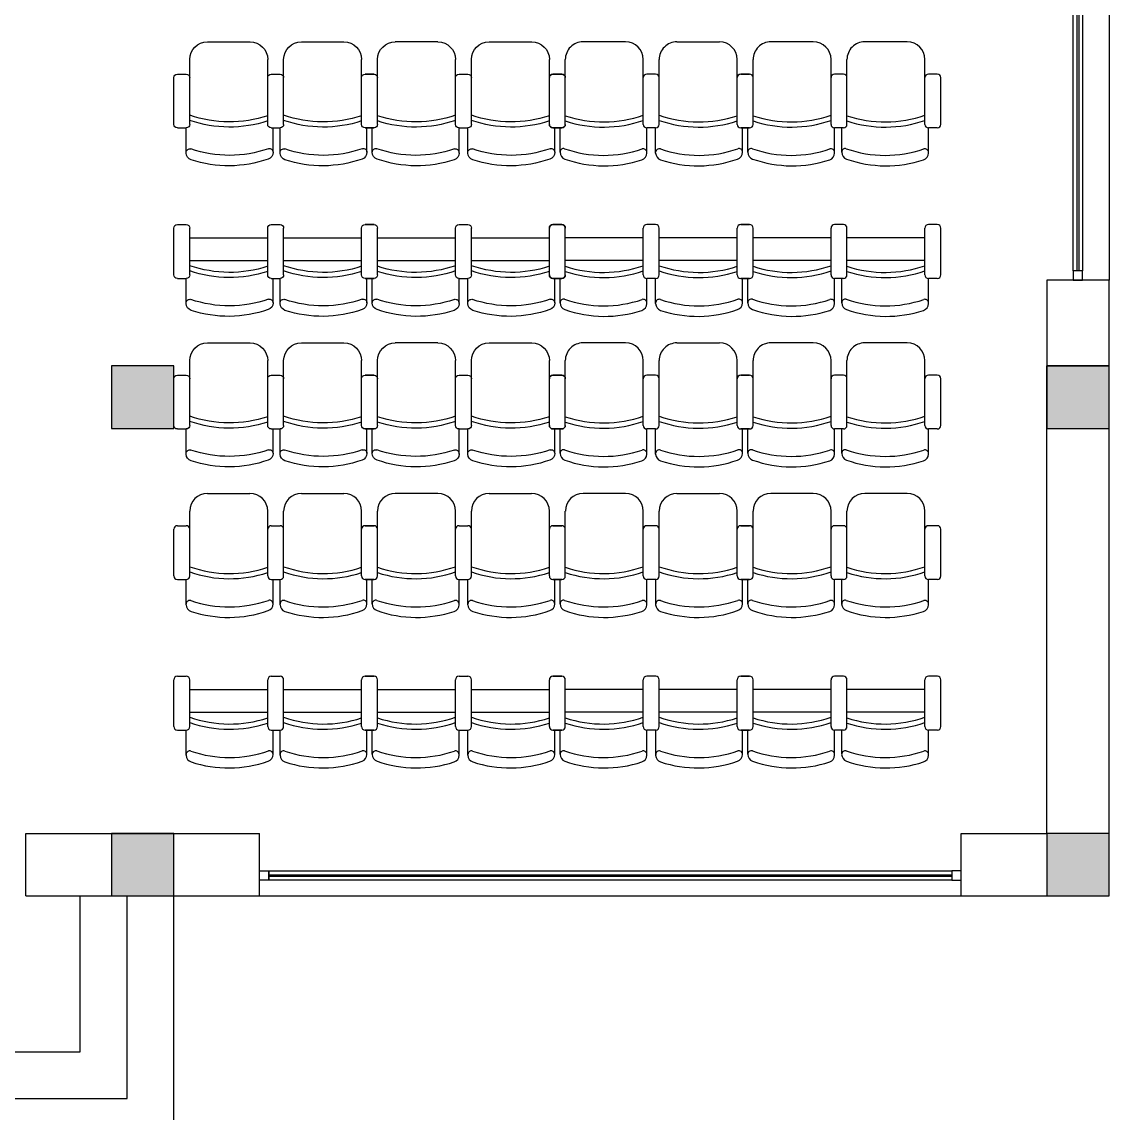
# Model space of a CAD drawing. Header units: inches. Extents: x 2870606 to 3671143, y -733551 to -473558.
# Drawn here: x 2951621 to 2958596, y -687898 to -680895 of the extents above; entities that cross this region are included whole.
import ezdxf

# ---------------------------------------------------------------- set-up
doc = ezdxf.new("R2010")
doc.units = ezdxf.units.IN
doc.header["$MEASUREMENT"] = 0
doc.layers.add('A_Windows', color=160, linetype='Continuous')
doc.layers.add('OP-MOB-MOVIL', color=8, linetype='Continuous')

# ---------------------------------------------------------------- blocks, each defined once
blk = doc.blocks.new('P-sillas')
for p, q in [((0.07, 0.294), (0.07, 0.152)), ((0.07, 0.294), (0.07, 0.2897)), ((0.56, 0.2887), (0.56, 0.152)), ((0.6, 0.294), (0.6, 0.152)), ((0.6, 0.294), (0.6, 0.2897)), ((1.09, 0.2887), (1.09, 0.152)), ((1.12, 0.2887), (1.12, 0.152)), ((1.61, 0.294), (1.61, 0.2897)), ((1.61, 0.294), (1.61, 0.152)), ((1.66, 0.294), (1.66, 0.2897)), ((1.66, 0.294), (1.66, 0.152)), ((2.15, 0.2887), (2.15, 0.152)), ((0, 0.132), (0, -0.132)), ((0.02, 0.152), (0.07, 0.152)), ((0.09, 0.132), (0.09, -0.132)), ((0.53, 0.132), (0.53, -0.132)), ((0.55, 0.152), (0.6, 0.152)), ((0.62, 0.132), (0.62, -0.132)), ((1.06, 0.132), (1.06, -0.132)), ((1.06, 0.132), (1.06, -0.132)), ((1.13, 0.152), (1.08, 0.152)), ((1.08, 0.152), (1.13, 0.152)), ((1.15, 0.132), (1.15, -0.132)), ((1.15, 0.132), (1.15, -0.132)), ((1.59, 0.132), (1.59, -0.132)), ((1.61, 0.152), (1.66, 0.152)), ((1.68, 0.132), (1.68, -0.132)), ((2.12, 0.132), (2.12, -0.132)), ((2.12, 0.132), (2.12, -0.132)), ((2.12, 0.132), (2.12, -0.132)), ((2.14, 0.152), (2.19, 0.152)), ((2.21, 0.132), (2.21, -0.132)), ((0.02, -0.152), (0.07, -0.152)), ((0.09, -0.132), (0.09, -0.2341)), ((0.53, -0.132), (0.53, -0.2341)), ((0.55, -0.152), (0.6, -0.152)), ((0.62, -0.132), (0.62, -0.2341)), ((1.06, -0.132), (1.06, -0.2341)), ((1.13, -0.152), (1.08, -0.152)), ((1.08, -0.152), (1.13, -0.152)), ((1.15, -0.132), (1.15, -0.2341)), ((1.59, -0.132), (1.59, -0.2341)), ((1.59, -0.132), (1.59, -0.2341)), ((1.61, -0.152), (1.66, -0.152)), ((1.68, -0.132), (1.68, -0.2341)), ((2.12, -0.132), (2.12, -0.2341)), ((2.14, -0.152), (2.19, -0.152)), ((0.19, -0.3341), (0.43, -0.3341)), ((0.72, -0.3341), (0.96, -0.3341)), ((1.49, -0.3341), (1.25, -0.3341)), ((1.78, -0.3341), (2.02, -0.3341)), ((0.07, -0.556), (0.07, -0.5603)), ((0.07, -0.556), (0.07, -0.698)), ((0.56, -0.5613), (0.56, -0.698)), ((0.6, -0.556), (0.6, -0.5603)), ((0.6, -0.556), (0.6, -0.698)), ((1.09, -0.5613), (1.09, -0.698)), ((1.12, -0.5613), (1.12, -0.698)), ((1.61, -0.556), (1.61, -0.698)), ((1.61, -0.556), (1.61, -0.5603)), ((1.66, -0.556), (1.66, -0.698)), ((1.66, -0.556), (1.66, -0.5603)), ((2.15, -0.5613), (2.15, -0.698)), ((0, -0.718), (0, -0.982)), ((0.02, -0.698), (0.07, -0.698)), ((0.09, -0.718), (0.09, -0.982)), ((0.53, -0.718), (0.53, -0.982)), ((0.55, -0.698), (0.6, -0.698)), ((0.62, -0.718), (0.62, -0.982)), ((1.06, -0.718), (1.06, -0.982)), ((1.06, -0.718), (1.06, -0.982)), ((1.08, -0.698), (1.13, -0.698)), ((1.13, -0.698), (1.08, -0.698)), ((1.15, -0.718), (1.15, -0.982)), ((1.15, -0.718), (1.15, -0.982)), ((1.59, -0.718), (1.59, -0.982)), ((1.61, -0.698), (1.66, -0.698)), ((1.68, -0.718), (1.68, -0.982)), ((2.12, -0.718), (2.12, -0.982)), ((2.12, -0.718), (2.12, -0.982)), ((2.12, -0.718), (2.12, -0.982)), ((2.14, -0.698), (2.19, -0.698)), ((2.21, -0.718), (2.21, -0.982)), ((0.09, -0.8), (0.53, -0.8)), ((0.62, -0.8), (1.06, -0.8)), ((1.15, -0.8), (1.59, -0.8)), ((1.68, -0.8), (2.12, -0.8)), ((0.09, -0.927), (0.53, -0.927)), ((0.62, -0.927), (1.06, -0.927)), ((1.15, -0.927), (1.59, -0.927)), ((1.68, -0.927), (2.12, -0.927)), ((0.02, -1.002), (0.07, -1.002)), ((0.55, -1.002), (0.6, -1.002)), ((1.08, -1.002), (1.13, -1.002)), ((1.13, -1.002), (1.08, -1.002)), ((1.61, -1.002), (1.66, -1.002)), ((2.14, -1.002), (2.19, -1.002)), ((0.07, -1.406), (0.07, -1.4103)), ((0.07, -1.406), (0.07, -1.548)), ((0.56, -1.4113), (0.56, -1.548)), ((0.6, -1.406), (0.6, -1.4103)), ((0.6, -1.406), (0.6, -1.548)), ((1.09, -1.4113), (1.09, -1.548)), ((1.12, -1.4113), (1.12, -1.548)), ((1.61, -1.406), (1.61, -1.548)), ((1.61, -1.406), (1.61, -1.4103)), ((1.66, -1.406), (1.66, -1.548)), ((1.66, -1.406), (1.66, -1.4103)), ((2.15, -1.4113), (2.15, -1.548)), ((0, -1.568), (0, -1.832)), ((0.02, -1.548), (0.07, -1.548)), ((0.09, -1.568), (0.09, -1.832)), ((0.53, -1.568), (0.53, -1.832)), ((0.55, -1.548), (0.6, -1.548)), ((0.62, -1.568), (0.62, -1.832)), ((1.06, -1.568), (1.06, -1.832)), ((1.06, -1.568), (1.06, -1.832)), ((1.08, -1.548), (1.13, -1.548)), ((1.13, -1.548), (1.08, -1.548)), ((1.15, -1.568), (1.15, -1.832)), ((1.15, -1.568), (1.15, -1.832)), ((1.59, -1.568), (1.59, -1.832)), ((1.61, -1.548), (1.66, -1.548)), ((1.68, -1.568), (1.68, -1.832)), ((2.12, -1.568), (2.12, -1.832)), ((2.12, -1.568), (2.12, -1.832)), ((2.12, -1.568), (2.12, -1.832)), ((2.14, -1.548), (2.19, -1.548)), ((2.21, -1.568), (2.21, -1.832)), ((0.09, -1.832), (0.09, -1.9341)), ((0.53, -1.832), (0.53, -1.9341)), ((0.62, -1.832), (0.62, -1.9341)), ((1.06, -1.832), (1.06, -1.9341)), ((1.15, -1.832), (1.15, -1.9341)), ((1.59, -1.832), (1.59, -1.9341)), ((1.59, -1.832), (1.59, -1.9341)), ((1.68, -1.832), (1.68, -1.9341)), ((2.12, -1.832), (2.12, -1.9341)), ((0.02, -1.852), (0.07, -1.852)), ((0.55, -1.852), (0.6, -1.852)), ((1.08, -1.852), (1.13, -1.852)), ((1.13, -1.852), (1.08, -1.852)), ((1.61, -1.852), (1.66, -1.852)), ((2.14, -1.852), (2.19, -1.852)), ((0.19, -2.0341), (0.43, -2.0341)), ((0.72, -2.0341), (0.96, -2.0341)), ((1.49, -2.0341), (1.25, -2.0341)), ((1.78, -2.0341), (2.02, -2.0341))]:
    blk.add_line(p, q)
for centre, radius, start, end in [((0.11, 0.294), 0.04, 108.16363, 180), ((0.3087, -0.3077), 0.6737, 70.60244, 108.27121), ((0.52, 0.2897), 0.04, 0, 71.83637), ((0.64, 0.294), 0.04, 108.16363, 180), ((0.8387, -0.3077), 0.6737, 70.60244, 108.27121), ((1.05, 0.2897), 0.04, 0, 71.83637), ((1.16, 0.2897), 0.04, 108.16363, 180), ((1.3713, -0.3077), 0.6737, 71.72879, 109.39756), ((1.57, 0.294), 0.04, 0, 71.83637), ((1.7, 0.294), 0.04, 108.16363, 180), ((1.8987, -0.3077), 0.6737, 70.60244, 108.27121), ((2.11, 0.2897), 0.04, 0, 71.83637), ((0.09, 0.2897), 0.02, 180, 288.70608), ((0.3136, -0.3663), 0.6731, 70.89388, 108.82261), ((0.54, 0.2887), 0.02, 252.154, 0), ((0.62, 0.2897), 0.02, 180, 288.70608), ((0.8436, -0.3663), 0.6731, 70.89388, 108.82261), ((1.07, 0.2887), 0.02, 252.154, 0), ((1.14, 0.2887), 0.02, 180, 287.846), ((1.3664, -0.3663), 0.6731, 71.17739, 109.10612), ((1.59, 0.2897), 0.02, 251.29392, 0), ((1.68, 0.2897), 0.02, 180, 288.70608), ((1.9036, -0.3663), 0.6731, 70.89388, 108.82261), ((2.13, 0.2887), 0.02, 252.154, 0), ((0.02, 0.132), 0.02, 90, 180), ((0.07, 0.132), 0.02, 360, 90), ((0.315, -0.5342), 0.6816, 71.61195, 109.27625), ((0.55, 0.132), 0.02, 90, 180), ((0.6, 0.132), 0.02, 0, 90), ((0.845, -0.5342), 0.6816, 71.61195, 109.27625), ((1.08, 0.132), 0.02, 90, 180), ((1.08, 0.132), 0.02, 90, 180), ((1.13, 0.132), 0.02, 0, 90), ((1.13, 0.132), 0.02, 0, 90), ((1.365, -0.5342), 0.6816, 70.72375, 108.38805), ((1.61, 0.132), 0.02, 90, 180), ((1.66, 0.132), 0.02, 0, 90), ((1.905, -0.5342), 0.6816, 71.61195, 109.27625), ((2.14, 0.132), 0.02, 90, 180), ((2.19, 0.132), 0.02, 0, 90), ((0.315, -0.5636), 0.6816, 71.61195, 109.27625), ((0.845, -0.5636), 0.6816, 71.61195, 109.27625), ((1.365, -0.5636), 0.6816, 70.72375, 108.38805), ((1.905, -0.5636), 0.6816, 71.61195, 109.27625), ((0.02, -0.132), 0.02, 180, 270), ((0.07, -0.132), 0.02, 270, 360), ((0.55, -0.132), 0.02, 180, 270), ((0.6, -0.132), 0.02, 270, 360), ((1.08, -0.132), 0.02, 180, 270), ((1.08, -0.132), 0.02, 180, 270), ((1.13, -0.132), 0.02, 270, 0), ((1.13, -0.132), 0.02, 270, 360), ((1.61, -0.132), 0.02, 180, 270), ((1.66, -0.132), 0.02, 270, 360), ((2.14, -0.132), 0.02, 180, 270), ((2.19, -0.132), 0.02, 270, 360), ((0.19, -0.2341), 0.1, 180, 270), ((0.43, -0.2341), 0.1, 270, 0), ((0.72, -0.2341), 0.1, 180, 270), ((0.96, -0.2341), 0.1, 270, 0), ((1.25, -0.2341), 0.1, 180, 270), ((1.49, -0.2341), 0.1, 270, 0), ((1.78, -0.2341), 0.1, 180, 270), ((2.02, -0.2341), 0.1, 270, 0), ((0.3087, -1.1577), 0.6737, 70.60244, 108.27121), ((0.8387, -1.1577), 0.6737, 70.60244, 108.27121), ((1.3713, -1.1577), 0.6737, 71.72879, 109.39756), ((1.8987, -1.1577), 0.6737, 70.60244, 108.27121), ((0.11, -0.556), 0.04, 108.16363, 180), ((0.3136, -1.2163), 0.6731, 70.89388, 108.82261), ((0.52, -0.5603), 0.04, 0, 71.83637), ((0.64, -0.556), 0.04, 108.16363, 180), ((0.8436, -1.2163), 0.6731, 70.89388, 108.82261), ((1.05, -0.5603), 0.04, 0, 71.83637), ((1.16, -0.5603), 0.04, 108.16363, 180), ((1.3664, -1.2163), 0.6731, 71.17739, 109.10612), ((1.57, -0.556), 0.04, 0, 71.83637), ((1.7, -0.556), 0.04, 108.16363, 180), ((1.9036, -1.2163), 0.6731, 70.89388, 108.82261), ((2.11, -0.5603), 0.04, 0, 71.83637), ((0.09, -0.5603), 0.02, 180, 288.70608), ((0.54, -0.5613), 0.02, 252.154, 0), ((0.62, -0.5603), 0.02, 180, 288.70608), ((1.07, -0.5613), 0.02, 252.154, 0), ((1.14, -0.5613), 0.02, 180, 287.846), ((1.59, -0.5603), 0.02, 251.29392, 0), ((1.68, -0.5603), 0.02, 180, 288.70608), ((2.13, -0.5613), 0.02, 252.154, 0), ((0.02, -0.718), 0.02, 90, 180), ((0.07, -0.718), 0.02, 360, 90), ((0.315, -1.3842), 0.6816, 71.61195, 109.27625), ((0.315, -1.4136), 0.6816, 71.61195, 109.27625), ((0.55, -0.718), 0.02, 90, 180), ((0.6, -0.718), 0.02, 0, 90), ((0.845, -1.3842), 0.6816, 71.61195, 109.27625), ((0.845, -1.4136), 0.6816, 71.61195, 109.27625), ((1.08, -0.718), 0.02, 90, 180), ((1.08, -0.718), 0.02, 90, 180), ((1.13, -0.718), 0.02, 0, 90), ((1.13, -0.718), 0.02, 0, 90), ((1.365, -1.3842), 0.6816, 70.72375, 108.38805), ((1.365, -1.4136), 0.6816, 70.72375, 108.38805), ((1.61, -0.718), 0.02, 90, 180), ((1.66, -0.718), 0.02, 0, 90), ((1.905, -1.3842), 0.6816, 71.61195, 109.27625), ((1.905, -1.4136), 0.6816, 71.61195, 109.27625), ((2.14, -0.718), 0.02, 90, 180), ((2.19, -0.718), 0.02, 0, 90), ((0.02, -0.982), 0.02, 180, 270), ((0.07, -0.982), 0.02, 270, 360), ((0.55, -0.982), 0.02, 180, 270), ((0.6, -0.982), 0.02, 270, 360), ((1.08, -0.982), 0.02, 180, 270), ((1.08, -0.982), 0.02, 180, 270), ((1.13, -0.982), 0.02, 270, 360), ((1.13, -0.982), 0.02, 270, 0), ((1.61, -0.982), 0.02, 180, 270), ((1.66, -0.982), 0.02, 270, 360), ((2.14, -0.982), 0.02, 180, 270), ((2.19, -0.982), 0.02, 270, 360), ((0.3087, -2.0077), 0.6737, 70.60244, 108.27121), ((0.8387, -2.0077), 0.6737, 70.60244, 108.27121), ((1.3713, -2.0077), 0.6737, 71.72879, 109.39756), ((1.8987, -2.0077), 0.6737, 70.60244, 108.27121), ((0.11, -1.406), 0.04, 108.16363, 180), ((0.09, -1.4103), 0.02, 180, 288.70608), ((0.3136, -2.0663), 0.6731, 70.89388, 108.82261), ((0.52, -1.4103), 0.04, 0, 71.83637), ((0.54, -1.4113), 0.02, 252.154, 0), ((0.64, -1.406), 0.04, 108.16363, 180), ((0.62, -1.4103), 0.02, 180, 288.70608), ((0.8436, -2.0663), 0.6731, 70.89388, 108.82261), ((1.05, -1.4103), 0.04, 0, 71.83637), ((1.07, -1.4113), 0.02, 252.154, 0), ((1.16, -1.4103), 0.04, 108.16363, 180), ((1.14, -1.4113), 0.02, 180, 287.846), ((1.3664, -2.0663), 0.6731, 71.17739, 109.10612), ((1.57, -1.406), 0.04, 0, 71.83637), ((1.59, -1.4103), 0.02, 251.29392, 0), ((1.7, -1.406), 0.04, 108.16363, 180), ((1.68, -1.4103), 0.02, 180, 288.70608), ((1.9036, -2.0663), 0.6731, 70.89388, 108.82261), ((2.11, -1.4103), 0.04, 0, 71.83637), ((2.13, -1.4113), 0.02, 252.154, 0), ((0.02, -1.568), 0.02, 90, 180), ((0.07, -1.568), 0.02, 360, 90), ((0.315, -2.2342), 0.6816, 71.61195, 109.27625), ((0.315, -2.2636), 0.6816, 71.61195, 109.27625), ((0.55, -1.568), 0.02, 90, 180), ((0.6, -1.568), 0.02, 0, 90), ((0.845, -2.2342), 0.6816, 71.61195, 109.27625), ((0.845, -2.2636), 0.6816, 71.61195, 109.27625), ((1.08, -1.568), 0.02, 90, 180), ((1.08, -1.568), 0.02, 90, 180), ((1.13, -1.568), 0.02, 0, 90), ((1.13, -1.568), 0.02, 0, 90), ((1.365, -2.2342), 0.6816, 70.72375, 108.38805), ((1.365, -2.2636), 0.6816, 70.72375, 108.38805), ((1.61, -1.568), 0.02, 90, 180), ((1.66, -1.568), 0.02, 0, 90), ((1.905, -2.2342), 0.6816, 71.61195, 109.27625), ((1.905, -2.2636), 0.6816, 71.61195, 109.27625), ((2.14, -1.568), 0.02, 90, 180), ((2.19, -1.568), 0.02, 0, 90), ((0.02, -1.832), 0.02, 180, 270), ((0.07, -1.832), 0.02, 270, 360), ((0.55, -1.832), 0.02, 180, 270), ((0.6, -1.832), 0.02, 270, 360), ((1.08, -1.832), 0.02, 180, 270), ((1.08, -1.832), 0.02, 180, 270), ((1.13, -1.832), 0.02, 270, 360), ((1.13, -1.832), 0.02, 270, 0), ((1.61, -1.832), 0.02, 180, 270), ((1.66, -1.832), 0.02, 270, 360), ((2.14, -1.832), 0.02, 180, 270), ((2.19, -1.832), 0.02, 270, 360), ((0.19, -1.9341), 0.1, 180, 270), ((0.43, -1.9341), 0.1, 270, 0), ((0.72, -1.9341), 0.1, 180, 270), ((0.96, -1.9341), 0.1, 270, 0), ((1.25, -1.9341), 0.1, 180, 270), ((1.49, -1.9341), 0.1, 270, 0), ((1.78, -1.9341), 0.1, 180, 270), ((2.02, -1.9341), 0.1, 270, 0)]:
    blk.add_arc(centre, radius, start, end)
blk = doc.blocks.new('GHDH')
at = {"layer": 'OP-MOB-MOVIL'}
for p, q in [((3000191.5, -583669.1), (3000464.2, -583669.1)), ((3000793.7, -583669.1), (3001066.5, -583669.1)), ((3001668.7, -583669.1), (3001396, -583669.1)), ((3001998.3, -583669.1), (3002271, -583669.1)), ((3002873.3, -583669.1), (3002600.6, -583669.1)), ((3003202.8, -583669.1), (3003475.6, -583669.1)), ((3004077.8, -583669.1), (3003805.1, -583669.1)), ((3004680.1, -583669.1), (3004407.4, -583669.1)), ((3000077.8, -583898.8), (3000077.8, -583782.7)), ((3000577.8, -583898.8), (3000577.8, -583782.7)), ((3000680.1, -583898.8), (3000680.1, -583782.7)), ((3001180.1, -583898.8), (3001180.1, -583782.7)), ((3001282.4, -583898.8), (3001282.4, -583782.7)), ((3001782.4, -583898.8), (3001782.4, -583782.7)), ((3001782.4, -583898.8), (3001782.4, -583782.7)), ((3001884.7, -583898.8), (3001884.7, -583782.7)), ((3002384.7, -583898.8), (3002384.7, -583782.7)), ((3002486.9, -583898.8), (3002486.9, -583782.7)), ((3002986.9, -583898.8), (3002986.9, -583782.7)), ((3003089.2, -583898.8), (3003089.2, -583782.7)), ((3003089.2, -583898.8), (3003089.2, -583782.7)), ((3003589.2, -583898.8), (3003589.2, -583782.7)), ((3003691.5, -583898.8), (3003691.5, -583782.7)), ((3004191.5, -583898.8), (3004191.5, -583782.7)), ((3004293.7, -583898.8), (3004293.7, -583782.7)), ((3004793.7, -583898.8), (3004793.7, -583782.7)), ((2999998.3, -583876.1), (3000055.1, -583876.1)), ((3000600.6, -583876.1), (3000657.4, -583876.1)), ((3001202.8, -583876.1), (3001259.7, -583876.1)), ((3001259.7, -583876.1), (3001202.8, -583876.1)), ((3001805.1, -583876.1), (3001861.9, -583876.1)), ((3002407.4, -583876.1), (3002464.2, -583876.1)), ((3002464.2, -583876.1), (3002407.4, -583876.1)), ((3003066.5, -583876.1), (3003009.7, -583876.1)), ((3003668.7, -583876.1), (3003611.9, -583876.1)), ((3003611.9, -583876.1), (3003668.7, -583876.1)), ((3004271, -583876.1), (3004214.2, -583876.1)), ((3004873.3, -583876.1), (3004816.5, -583876.1)), ((2999975.6, -584198.7), (2999975.6, -583898.8)), ((3000077.8, -584198.7), (3000077.8, -583898.8)), ((3000577.8, -584198.7), (3000577.8, -583898.8)), ((3000680.1, -584198.7), (3000680.1, -583898.8)), ((3001180.1, -584198.7), (3001180.1, -583898.8)), ((3001180.1, -584198.7), (3001180.1, -583898.8)), ((3001282.4, -584198.7), (3001282.4, -583898.8)), ((3001282.4, -584198.7), (3001282.4, -583898.8)), ((3001782.4, -584198.7), (3001782.4, -583898.8)), ((3001884.7, -584198.7), (3001884.7, -583898.8)), ((3002384.7, -584198.7), (3002384.7, -583898.8)), ((3002384.7, -584198.7), (3002384.7, -583898.8)), ((3002384.7, -584198.7), (3002384.7, -583898.8)), ((3002384.7, -584198.7), (3002384.7, -583898.8)), ((3002486.9, -584198.7), (3002486.9, -583898.8)), ((3002486.9, -584198.7), (3002486.9, -583898.8)), ((3002486.9, -584198.7), (3002486.9, -583898.8)), ((3002486.9, -584198.7), (3002486.9, -583898.8)), ((3002986.9, -584198.7), (3002986.9, -583898.8)), ((3003089.2, -584198.7), (3003089.2, -583898.8)), ((3003589.2, -584198.7), (3003589.2, -583898.8)), ((3003589.2, -584198.7), (3003589.2, -583898.8)), ((3003691.5, -584198.7), (3003691.5, -583898.8)), ((3003691.5, -584198.7), (3003691.5, -583898.8)), ((3004191.5, -584198.7), (3004191.5, -583898.8)), ((3004293.7, -584198.7), (3004293.7, -583898.8)), ((3004793.7, -584198.7), (3004793.7, -583898.8)), ((3004896, -584198.7), (3004896, -583898.8)), ((2999998.3, -584221.4), (3000055.1, -584221.4)), ((3000055.1, -584382.8), (3000055.1, -584221.4)), ((3000600.6, -584221.4), (3000657.4, -584221.4)), ((3000611.9, -584376.8), (3000611.9, -584221.4)), ((3000657.4, -584382.8), (3000657.4, -584221.4)), ((3001202.8, -584221.4), (3001259.7, -584221.4)), ((3001259.7, -584221.4), (3001202.8, -584221.4)), ((3001214.2, -584376.8), (3001214.2, -584221.4)), ((3001248.3, -584376.8), (3001248.3, -584221.4)), ((3001805.1, -584382.8), (3001805.1, -584221.4)), ((3001805.1, -584221.4), (3001861.9, -584221.4)), ((3001861.9, -584382.8), (3001861.9, -584221.4)), ((3002407.4, -584221.4), (3002464.2, -584221.4)), ((3002464.2, -584221.4), (3002407.4, -584221.4)), ((3002418.7, -584376.8), (3002418.7, -584221.4)), ((3002452.8, -584376.8), (3002452.8, -584221.4)), ((3003066.5, -584221.4), (3003009.7, -584221.4)), ((3003009.7, -584382.8), (3003009.7, -584221.4)), ((3003066.5, -584382.8), (3003066.5, -584221.4)), ((3003668.7, -584221.4), (3003611.9, -584221.4)), ((3003611.9, -584221.4), (3003668.7, -584221.4)), ((3003623.3, -584376.8), (3003623.3, -584221.4)), ((3003657.4, -584376.8), (3003657.4, -584221.4)), ((3004271, -584221.4), (3004214.2, -584221.4)), ((3004214.2, -584382.8), (3004214.2, -584221.4)), ((3004259.7, -584376.8), (3004259.7, -584221.4)), ((3004816.5, -584382.8), (3004816.5, -584221.4)), ((3004873.3, -584221.4), (3004816.5, -584221.4)), ((3000055.1, -584382.8), (3000055.1, -584377.9)), ((3000657.4, -584382.8), (3000657.4, -584377.9)), ((3001805.1, -584382.8), (3001805.1, -584377.9)), ((3001861.9, -584382.8), (3001861.9, -584377.9)), ((3003009.7, -584382.8), (3003009.7, -584377.9)), ((3003066.5, -584382.8), (3003066.5, -584377.9)), ((3004214.2, -584382.8), (3004214.2, -584377.9)), ((3004816.5, -584382.8), (3004816.5, -584377.9)), ((2999998.3, -584842), (3000055.1, -584842)), ((3000600.6, -584842), (3000657.4, -584842)), ((3001202.8, -584842), (3001259.7, -584842)), ((3001259.7, -584842), (3001202.8, -584842)), ((3001805.1, -584842), (3001861.9, -584842)), ((3002407.4, -584842), (3002464.2, -584842)), ((3002464.2, -584842), (3002407.4, -584842)), ((3003066.5, -584842), (3003009.7, -584842)), ((3003668.7, -584842), (3003611.9, -584842)), ((3003611.9, -584842), (3003668.7, -584842)), ((3004271, -584842), (3004214.2, -584842)), ((3004873.3, -584842), (3004816.5, -584842)), ((2999975.6, -585164.6), (2999975.6, -584864.7)), ((3000077.8, -585164.6), (3000077.8, -584864.7)), ((3000077.8, -584927.1), (3000577.8, -584927.1)), ((3000577.8, -585164.6), (3000577.8, -584864.7)), ((3000680.1, -585164.6), (3000680.1, -584864.7)), ((3000680.1, -584927.1), (3001180.1, -584927.1)), ((3001180.1, -585164.6), (3001180.1, -584864.7)), ((3001180.1, -585164.6), (3001180.1, -584864.7)), ((3001282.4, -585164.6), (3001282.4, -584864.7)), ((3001282.4, -585164.6), (3001282.4, -584864.7)), ((3001282.4, -584927.1), (3001782.4, -584927.1)), ((3001782.4, -585164.6), (3001782.4, -584864.7)), ((3001884.7, -585164.6), (3001884.7, -584864.7)), ((3001884.7, -584927.1), (3002384.7, -584927.1)), ((3002384.7, -585164.6), (3002384.7, -584864.7)), ((3002384.7, -585164.6), (3002384.7, -584864.7)), ((3002384.7, -585164.6), (3002384.7, -584864.7)), ((3002384.7, -585164.6), (3002384.7, -584864.7)), ((3002486.9, -585164.6), (3002486.9, -584864.7)), ((3002486.9, -585164.6), (3002486.9, -584864.7)), ((3002486.9, -585164.6), (3002486.9, -584864.7)), ((3002486.9, -585164.6), (3002486.9, -584864.7)), ((3002986.9, -584927.1), (3002486.9, -584927.1)), ((3002986.9, -585164.6), (3002986.9, -584864.7)), ((3003089.2, -585164.6), (3003089.2, -584864.7)), ((3003589.2, -584927.1), (3003089.2, -584927.1)), ((3003589.2, -585164.6), (3003589.2, -584864.7)), ((3003589.2, -585164.6), (3003589.2, -584864.7)), ((3003691.5, -585164.6), (3003691.5, -584864.7)), ((3003691.5, -585164.6), (3003691.5, -584864.7)), ((3004191.5, -584927.1), (3003691.5, -584927.1)), ((3004191.5, -585164.6), (3004191.5, -584864.7)), ((3004293.7, -585164.6), (3004293.7, -584864.7)), ((3004793.7, -584927.1), (3004293.7, -584927.1)), ((3004793.7, -585164.6), (3004793.7, -584864.7)), ((3004896, -585164.6), (3004896, -584864.7)), ((3000077.8, -585071.5), (3000577.8, -585071.5)), ((3000680.1, -585071.5), (3001180.1, -585071.5)), ((3001282.4, -585071.5), (3001782.4, -585071.5)), ((3001884.7, -585071.5), (3002384.7, -585071.5)), ((3002986.9, -585071.5), (3002486.9, -585071.5)), ((3003589.2, -585071.5), (3003089.2, -585071.5)), ((3004191.5, -585071.5), (3003691.5, -585071.5)), ((3004793.7, -585071.5), (3004293.7, -585071.5)), ((2999998.3, -585187.3), (3000055.1, -585187.3)), ((3000055.1, -585348.7), (3000055.1, -585187.3)), ((3000600.6, -585187.3), (3000657.4, -585187.3)), ((3000611.9, -585342.7), (3000611.9, -585187.3)), ((3000657.4, -585348.7), (3000657.4, -585187.3)), ((3001202.8, -585187.3), (3001259.7, -585187.3)), ((3001259.7, -585187.3), (3001202.8, -585187.3)), ((3001214.2, -585342.7), (3001214.2, -585187.3)), ((3001248.3, -585342.7), (3001248.3, -585187.3)), ((3001805.1, -585348.7), (3001805.1, -585187.3)), ((3001805.1, -585187.3), (3001861.9, -585187.3)), ((3001861.9, -585348.7), (3001861.9, -585187.3)), ((3002407.4, -585187.3), (3002464.2, -585187.3)), ((3002464.2, -585187.3), (3002407.4, -585187.3)), ((3002418.7, -585342.7), (3002418.7, -585187.3)), ((3002452.8, -585342.7), (3002452.8, -585187.3)), ((3003066.5, -585187.3), (3003009.7, -585187.3)), ((3003009.7, -585348.7), (3003009.7, -585187.3)), ((3003066.5, -585348.7), (3003066.5, -585187.3)), ((3003668.7, -585187.3), (3003611.9, -585187.3)), ((3003611.9, -585187.3), (3003668.7, -585187.3)), ((3003623.3, -585342.7), (3003623.3, -585187.3)), ((3003657.4, -585342.7), (3003657.4, -585187.3)), ((3004271, -585187.3), (3004214.2, -585187.3)), ((3004214.2, -585348.7), (3004214.2, -585187.3)), ((3004259.7, -585342.7), (3004259.7, -585187.3)), ((3004816.5, -585348.7), (3004816.5, -585187.3)), ((3004873.3, -585187.3), (3004816.5, -585187.3)), ((3000055.1, -585348.7), (3000055.1, -585343.8)), ((3000657.4, -585348.7), (3000657.4, -585343.8)), ((3001805.1, -585348.7), (3001805.1, -585343.8)), ((3001861.9, -585348.7), (3001861.9, -585343.8)), ((3003009.7, -585348.7), (3003009.7, -585343.8)), ((3003066.5, -585348.7), (3003066.5, -585343.8)), ((3004214.2, -585348.7), (3004214.2, -585343.8)), ((3004816.5, -585348.7), (3004816.5, -585343.8))]:
    blk.add_line(p, q, dxfattribs=at)
for centre, radius, start, end in [((3000191.5, -583782.7), 113.6, 90, 180), ((3000464.2, -583782.7), 113.6, 0, 90), ((3000793.7, -583782.7), 113.6, 90, 180), ((3001066.5, -583782.7), 113.6, 0, 90), ((3001396, -583782.7), 113.6, 90, 180), ((3001668.7, -583782.7), 113.6, 0, 90), ((3001998.3, -583782.7), 113.6, 90, 180), ((3002271, -583782.7), 113.6, 0, 90), ((3002600.6, -583782.7), 113.6, 90, 180), ((3002873.3, -583782.7), 113.6, 0, 90), ((3003202.8, -583782.7), 113.6, 90, 180), ((3003475.6, -583782.7), 113.6, 0, 90), ((3003805.1, -583782.7), 113.6, 90, 180), ((3004077.8, -583782.7), 113.6, 0, 90), ((3004407.4, -583782.7), 113.6, 90, 180), ((3004680.1, -583782.7), 113.6, 0, 90), ((2999998.3, -583898.8), 22.7, 90, 180), ((3000055.1, -583898.8), 22.7, 0, 90), ((3000600.6, -583898.8), 22.7, 90, 180), ((3000657.4, -583898.8), 22.7, 0, 90), ((3001202.8, -583898.8), 22.7, 90, 180), ((3001202.8, -583898.8), 22.7, 90, 180), ((3001259.7, -583898.8), 22.7, 0, 90), ((3001259.7, -583898.8), 22.7, 0, 90), ((3001805.1, -583898.8), 22.7, 90, 180), ((3001861.9, -583898.8), 22.7, 0, 90), ((3002407.4, -583898.8), 22.7, 90, 180), ((3002407.4, -583898.8), 22.7, 90, 180), ((3002464.2, -583898.8), 22.7, 0, 90), ((3002464.2, -583898.8), 22.7, 0, 90), ((3003009.7, -583898.8), 22.7, 90, 180), ((3003066.5, -583898.8), 22.7, 0, 90), ((3003611.9, -583898.8), 22.7, 90, 180), ((3003611.9, -583898.8), 22.7, 90, 180), ((3003668.7, -583898.8), 22.7, 0, 90), ((3003668.7, -583898.8), 22.7, 0, 90), ((3004214.2, -583898.8), 22.7, 90, 180), ((3004271, -583898.8), 22.7, 0, 90), ((3004816.5, -583898.8), 22.7, 90, 180), ((3004873.3, -583898.8), 22.7, 0, 90), ((3000333.5, -583408.2), 774.5, 250.72375, 288.38805), ((3000935.8, -583408.2), 774.5, 250.72375, 288.38805), ((3001526.7, -583408.2), 774.5, 251.61195, 289.27625), ((3002140.3, -583408.2), 774.5, 250.72375, 288.38805), ((3002731.2, -583408.2), 774.5, 251.61195, 289.27625), ((3003344.9, -583408.2), 774.5, 250.72375, 288.38805), ((3003935.8, -583408.2), 774.5, 251.61195, 289.27625), ((3004538.1, -583408.2), 774.5, 251.61195, 289.27625), ((2999998.3, -584198.7), 22.7, 180, 270), ((3000055.1, -584198.7), 22.7, 270, 0), ((3000333.5, -583441.7), 774.5, 250.72375, 288.38805), ((3000600.6, -584198.7), 22.7, 180, 270), ((3000657.4, -584198.7), 22.7, 270, 0), ((3000935.8, -583441.7), 774.5, 250.72375, 288.38805), ((3001202.8, -584198.7), 22.7, 180, 270), ((3001202.8, -584198.7), 22.7, 180, 270), ((3001259.7, -584198.7), 22.7, 270, 0), ((3001259.7, -584198.7), 22.7, 270, 0), ((3001526.7, -583441.7), 774.5, 251.61195, 289.27625), ((3001805.1, -584198.7), 22.7, 180, 270), ((3001861.9, -584198.7), 22.7, 270, 0), ((3002140.3, -583441.7), 774.5, 250.72375, 288.38805), ((3002407.4, -584198.7), 22.7, 180, 270), ((3002407.4, -584198.7), 22.7, 180, 270), ((3002464.2, -584198.7), 22.7, 270, 0), ((3002464.2, -584198.7), 22.7, 270, 0), ((3002731.2, -583441.7), 774.5, 251.61195, 289.27625), ((3003009.7, -584198.7), 22.7, 180, 270), ((3003066.5, -584198.7), 22.7, 270, 0), ((3003344.9, -583441.7), 774.5, 250.72375, 288.38805), ((3003611.9, -584198.7), 22.7, 180, 270), ((3003611.9, -584198.7), 22.7, 180, 270), ((3003668.7, -584198.7), 22.7, 270, 0), ((3003668.7, -584198.7), 22.7, 270, 0), ((3003935.8, -583441.7), 774.5, 251.61195, 289.27625), ((3004214.2, -584198.7), 22.7, 180, 270), ((3004271, -584198.7), 22.7, 270, 0), ((3004538.1, -583441.7), 774.5, 251.61195, 289.27625), ((3004816.5, -584198.7), 22.7, 180, 270), ((3004873.3, -584198.7), 22.7, 270, 0), ((3000077.8, -584377.9), 22.7, 71.29392, 180), ((3000331.9, -583632.4), 764.8, 251.17739, 289.10612), ((3000589.2, -584376.8), 22.7, 0, 107.846), ((3000680.1, -584377.9), 22.7, 71.29392, 180), ((3000934.2, -583632.4), 764.8, 251.17739, 289.10612), ((3001191.5, -584376.8), 22.7, 0, 107.846), ((3001271, -584376.8), 22.7, 72.154, 180), ((3001528.3, -583632.4), 764.8, 250.89388, 288.82261), ((3001782.4, -584377.9), 22.7, 0, 108.70608), ((3001884.7, -584377.9), 22.7, 71.29392, 180), ((3002138.7, -583632.4), 764.8, 251.17739, 289.10612), ((3002396, -584376.8), 22.7, 0, 107.846), ((3002475.6, -584376.8), 22.7, 72.154, 180), ((3002732.9, -583632.4), 764.8, 250.89388, 288.82261), ((3002986.9, -584377.9), 22.7, 0, 108.70608), ((3003089.2, -584377.9), 22.7, 71.29392, 180), ((3003343.3, -583632.4), 764.8, 251.17739, 289.10612), ((3003600.6, -584376.8), 22.7, 0, 107.846), ((3003680.1, -584376.8), 22.7, 72.154, 180), ((3003937.4, -583632.4), 764.8, 250.89388, 288.82261), ((3004191.5, -584377.9), 22.7, 0, 108.70608), ((3004282.4, -584376.8), 22.7, 72.154, 180), ((3004539.7, -583632.4), 764.8, 250.89388, 288.82261), ((3004793.7, -584377.9), 22.7, 0, 108.70608), ((3000100.6, -584382.8), 45.5, 180, 251.83637), ((3000326.4, -583699), 765.5, 251.72879, 289.39756), ((3000566.5, -584377.9), 45.5, 288.16363, 0), ((3000702.8, -584382.8), 45.5, 180, 251.83637), ((3000928.7, -583699), 765.5, 251.72879, 289.39756), ((3001168.7, -584377.9), 45.5, 288.16363, 0), ((3001293.7, -584377.9), 45.5, 180, 251.83637), ((3001533.8, -583699), 765.5, 250.60244, 288.27121), ((3001759.7, -584382.8), 45.5, 288.16363, 0), ((3001907.4, -584382.8), 45.5, 180, 251.83637), ((3002133.2, -583699), 765.5, 251.72879, 289.39756), ((3002373.3, -584377.9), 45.5, 288.16363, 0), ((3002498.3, -584377.9), 45.5, 180, 251.83637), ((3002738.4, -583699), 765.5, 250.60244, 288.27121), ((3002964.2, -584382.8), 45.5, 288.16363, 0), ((3003111.9, -584382.8), 45.5, 180, 251.83637), ((3003337.8, -583699), 765.5, 251.72879, 289.39756), ((3003577.8, -584377.9), 45.5, 288.16363, 0), ((3003702.8, -584377.9), 45.5, 180, 251.83637), ((3003942.9, -583699), 765.5, 250.60244, 288.27121), ((3004168.7, -584382.8), 45.5, 288.16363, 0), ((3004305.1, -584377.9), 45.5, 180, 251.83637), ((3004545.2, -583699), 765.5, 250.60244, 288.27121), ((3004771, -584382.8), 45.5, 288.16363, 0), ((2999998.3, -584864.7), 22.7, 90, 180), ((3000055.1, -584864.7), 22.7, 0, 90), ((3000600.6, -584864.7), 22.7, 90, 180), ((3000657.4, -584864.7), 22.7, 0, 90), ((3001202.8, -584864.7), 22.7, 90, 180), ((3001202.8, -584864.7), 22.7, 90, 180), ((3001259.7, -584864.7), 22.7, 0, 90), ((3001259.7, -584864.7), 22.7, 0, 90), ((3001805.1, -584864.7), 22.7, 90, 180), ((3001861.9, -584864.7), 22.7, 0, 90), ((3002407.4, -584864.7), 22.7, 90, 180), ((3002407.4, -584864.7), 22.7, 90, 180), ((3002464.2, -584864.7), 22.7, 0, 90), ((3002464.2, -584864.7), 22.7, 0, 90), ((3003009.7, -584864.7), 22.7, 90, 180), ((3003066.5, -584864.7), 22.7, 0, 90), ((3003611.9, -584864.7), 22.7, 90, 180), ((3003611.9, -584864.7), 22.7, 90, 180), ((3003668.7, -584864.7), 22.7, 0, 90), ((3003668.7, -584864.7), 22.7, 0, 90), ((3004214.2, -584864.7), 22.7, 90, 180), ((3004271, -584864.7), 22.7, 0, 90), ((3004816.5, -584864.7), 22.7, 90, 180), ((3004873.3, -584864.7), 22.7, 0, 90), ((3000333.5, -584374.1), 774.5, 250.72375, 288.38805), ((3000333.5, -584407.6), 774.5, 250.72375, 288.38805), ((3000935.8, -584374.1), 774.5, 250.72375, 288.38805), ((3000935.8, -584407.6), 774.5, 250.72375, 288.38805), ((3001526.7, -584374.1), 774.5, 251.61195, 289.27625), ((3001526.7, -584407.6), 774.5, 251.61195, 289.27625), ((3002140.3, -584374.1), 774.5, 250.72375, 288.38805), ((3002140.3, -584407.6), 774.5, 250.72375, 288.38805), ((3002731.2, -584374.1), 774.5, 251.61195, 289.27625), ((3002731.2, -584407.6), 774.5, 251.61195, 289.27625), ((3003344.9, -584374.1), 774.5, 250.72375, 288.38805), ((3003344.9, -584407.6), 774.5, 250.72375, 288.38805), ((3003935.8, -584374.1), 774.5, 251.61195, 289.27625), ((3003935.8, -584407.6), 774.5, 251.61195, 289.27625), ((3004538.1, -584374.1), 774.5, 251.61195, 289.27625), ((3004538.1, -584407.6), 774.5, 251.61195, 289.27625), ((2999998.3, -585164.6), 22.7, 180, 270), ((3000055.1, -585164.6), 22.7, 270, 0), ((3000600.6, -585164.6), 22.7, 180, 270), ((3000657.4, -585164.6), 22.7, 270, 0), ((3001202.8, -585164.6), 22.7, 180, 270), ((3001202.8, -585164.6), 22.7, 180, 270), ((3001259.7, -585164.6), 22.7, 270, 0), ((3001259.7, -585164.6), 22.7, 270, 0), ((3001805.1, -585164.6), 22.7, 180, 270), ((3001861.9, -585164.6), 22.7, 270, 0), ((3002407.4, -585164.6), 22.7, 180, 270), ((3002407.4, -585164.6), 22.7, 180, 270), ((3002464.2, -585164.6), 22.7, 270, 0), ((3002464.2, -585164.6), 22.7, 270, 0), ((3003009.7, -585164.6), 22.7, 180, 270), ((3003066.5, -585164.6), 22.7, 270, 0), ((3003611.9, -585164.6), 22.7, 180, 270), ((3003611.9, -585164.6), 22.7, 180, 270), ((3003668.7, -585164.6), 22.7, 270, 0), ((3003668.7, -585164.6), 22.7, 270, 0), ((3004214.2, -585164.6), 22.7, 180, 270), ((3004271, -585164.6), 22.7, 270, 0), ((3004816.5, -585164.6), 22.7, 180, 270), ((3004873.3, -585164.6), 22.7, 270, 0), ((3000077.8, -585343.8), 22.7, 71.29392, 180), ((3000100.6, -585348.7), 45.5, 180, 251.83637), ((3000331.9, -584598.4), 764.8, 251.17739, 289.10612), ((3000566.5, -585343.8), 45.5, 288.16363, 0), ((3000589.2, -585342.7), 22.7, 0, 107.846), ((3000680.1, -585343.8), 22.7, 71.29392, 180), ((3000702.8, -585348.7), 45.5, 180, 251.83637), ((3000934.2, -584598.4), 764.8, 251.17739, 289.10612), ((3001168.7, -585343.8), 45.5, 288.16363, 0), ((3001191.5, -585342.7), 22.7, 0, 107.846), ((3001271, -585342.7), 22.7, 72.154, 180), ((3001293.7, -585343.8), 45.5, 180, 251.83637), ((3001528.3, -584598.4), 764.8, 250.89388, 288.82261), ((3001759.7, -585348.7), 45.5, 288.16363, 0), ((3001782.4, -585343.8), 22.7, 0, 108.70608), ((3001884.7, -585343.8), 22.7, 71.29392, 180), ((3001907.4, -585348.7), 45.5, 180, 251.83637), ((3002138.7, -584598.4), 764.8, 251.17739, 289.10612), ((3002373.3, -585343.8), 45.5, 288.16363, 0), ((3002396, -585342.7), 22.7, 0, 107.846), ((3002475.6, -585342.7), 22.7, 72.154, 180), ((3002498.3, -585343.8), 45.5, 180, 251.83637), ((3002732.9, -584598.4), 764.8, 250.89388, 288.82261), ((3002964.2, -585348.7), 45.5, 288.16363, 0), ((3002986.9, -585343.8), 22.7, 0, 108.70608), ((3003089.2, -585343.8), 22.7, 71.29392, 180), ((3003111.9, -585348.7), 45.5, 180, 251.83637), ((3003343.3, -584598.4), 764.8, 251.17739, 289.10612), ((3003577.8, -585343.8), 45.5, 288.16363, 0), ((3003600.6, -585342.7), 22.7, 0, 107.846), ((3003680.1, -585342.7), 22.7, 72.154, 180), ((3003702.8, -585343.8), 45.5, 180, 251.83637), ((3003937.4, -584598.4), 764.8, 250.89388, 288.82261), ((3004168.7, -585348.7), 45.5, 288.16363, 0), ((3004191.5, -585343.8), 22.7, 0, 108.70608), ((3004282.4, -585342.7), 22.7, 72.154, 180), ((3004305.1, -585343.8), 45.5, 180, 251.83637), ((3004539.7, -584598.4), 764.8, 250.89388, 288.82261), ((3004771, -585348.7), 45.5, 288.16363, 0), ((3004793.7, -585343.8), 22.7, 0, 108.70608), ((3000326.4, -584664.9), 765.5, 251.72879, 289.39756), ((3000928.7, -584664.9), 765.5, 251.72879, 289.39756), ((3001533.8, -584664.9), 765.5, 250.60244, 288.27121), ((3002133.2, -584664.9), 765.5, 251.72879, 289.39756), ((3002738.4, -584664.9), 765.5, 250.60244, 288.27121), ((3003337.8, -584664.9), 765.5, 251.72879, 289.39756), ((3003942.9, -584664.9), 765.5, 250.60244, 288.27121), ((3004545.2, -584664.9), 765.5, 250.60244, 288.27121)]:
    blk.add_arc(centre, radius, start, end, dxfattribs=at)
at = {"layer": 'OP-MOB-MOVIL', "yscale": 1136.363636562986, "zscale": 1136.363636562986, "rotation": 180}
for p, xscale in [((2999975.6, -583082.8), -1136.363636562986), ((3004896, -583082.8), 1136.363636562986)]:
    blk.add_blockref('P-sillas', p, dxfattribs=dict(at, xscale=xscale))
blk = doc.blocks.new('*U62')
at = {"color": 7, "lineweight": 30}
for points in [[(0, 60), (60, 60), (60, 0), (0, 0)], [(4500, 60), (4440, 60), (4440, 0), (4500, 0)]]:
    blk.add_lwpolyline(points, close=True, dxfattribs=at)
at = {"color": 4, "lineweight": 25}
for points in [[(60, 60), (4440, 60), (4440, 0), (60, 0)], [(60, 35), (4440, 35), (4440, 25), (60, 25)]]:
    blk.add_lwpolyline(points, close=True, dxfattribs=at)
blk = doc.blocks.new('*U67')
at = {"color": 7, "lineweight": 30}
for points in [[(0, 60), (60, 60), (60, 0), (0, 0)], [(4500, 60), (4440, 60), (4440, 0), (4500, 0)]]:
    blk.add_lwpolyline(points, close=True, dxfattribs=at)
at = {"color": 4, "lineweight": 25}
for points in [[(60, 60), (4440, 60), (4440, 0), (60, 0)], [(60, 35), (4440, 35), (4440, 25), (60, 25)]]:
    blk.add_lwpolyline(points, close=True, dxfattribs=at)
blk = doc.blocks.new('dfgfdgf')
h = blk.add_hatch(color=256)
h.dxf.hatch_style = 1
h.paths.add_polyline_path([(3396175.57, -531833.49), (3396175.57, -531433.49), (3395775.57, -531433.49), (3395775.57, -531833.49)])
h = blk.add_hatch(color=256)
h.dxf.hatch_style = 1
h.paths.add_polyline_path([(3402175.57, -531833.49), (3402175.57, -531433.49), (3401775.57, -531433.49), (3401775.57, -531833.49)])
h = blk.add_hatch(color=256)
h.dxf.hatch_style = 1
h.paths.add_polyline_path([(3396175.57, -534833.49), (3396175.57, -534433.49), (3395775.57, -534433.49), (3395775.57, -534833.49)])
h = blk.add_hatch(color=256)
h.dxf.hatch_style = 1
h.paths.add_polyline_path([(3402175.57, -534833.49), (3402175.57, -534433.49), (3401775.57, -534433.49), (3401775.57, -534833.49)])
for p, q in [((3402175.57, -526383.49), (3402175.57, -530883.49)), ((3396725.57, -534833.49), (3401225.57, -534833.49))]:
    blk.add_line(p, q)
at = {"lineweight": 30}
for p, q in [((3402175.57, -531433.49), (3401775.57, -531433.49)), ((3395225.57, -534833.49), (3395225.57, -534433.49)), ((3396725.57, -534833.49), (3396725.57, -534433.49)), ((3401225.57, -534833.49), (3401225.57, -534433.49))]:
    blk.add_line(p, q, dxfattribs=at)
blk.add_lwpolyline([(3402175.57, -530883.49), (3401775.57, -530883.49), (3401775.57, -531433.49), (3402175.57, -531433.49)], close=True, dxfattribs=at)
for points in [[(3395775.57, -531433.49), (3395775.57, -531833.49), (3396175.57, -531833.49), (3396175.57, -531433.49)], [(3401775.57, -531433.49), (3401775.57, -531833.49), (3402175.57, -531833.49), (3402175.57, -531433.49)], [(3395775.57, -534433.49), (3395775.57, -534833.49), (3396175.57, -534833.49), (3396175.57, -534433.49)], [(3401775.57, -534433.49), (3401775.57, -534833.49), (3402175.57, -534833.49), (3402175.57, -534433.49)]]:
    blk.add_lwpolyline(points, close=True)
for points in [[(3401225.57, -534433.49), (3401775.57, -534433.49), (3401775.57, -531433.49)], [(3401225.57, -534833.49), (3402175.57, -534833.49), (3402175.57, -531433.49)], [(3395225.57, -534433.49), (3396725.57, -534433.49)], [(3395225.57, -534833.49), (3396725.57, -534833.49)]]:
    blk.add_lwpolyline(points, dxfattribs=at)
for points in [[(3392775.57, -534833.49), (3392775.57, -536433.49), (3396175.57, -536433.49), (3396175.57, -534833.49)], [(3393075.57, -534833.49), (3393075.57, -536133.49), (3395875.57, -536133.49), (3395875.57, -534833.49)], [(3393375.57, -534833.49), (3393375.57, -535833.49), (3395575.57, -535833.49), (3395575.57, -534833.49)]]:
    blk.add_lwpolyline(points)
at = {"color": 1, "lineweight": 35}
blk.add_blockref('GHDH', (396200.01, 51417.82), dxfattribs=at)
at = {"layer": 'A_Windows', "color": 5, "lineweight": 30}
for name, p, rotation in [('*U62', (3401945.57, -526383.49), 270.0000153929365), ('*U67', (3396725.57, -534733.49), 1.53929364827328e-05)]:
    blk.add_blockref(name, p, dxfattribs=dict(at, rotation=rotation))

msp = doc.modelspace()

# ---------------------------------------------------------------- block references
at = {"color": 1, "lineweight": 35}
msp.add_blockref('dfgfdgf', (-443579.5, -151670.23), dxfattribs=at)

doc.saveas('drawing.dxf')
